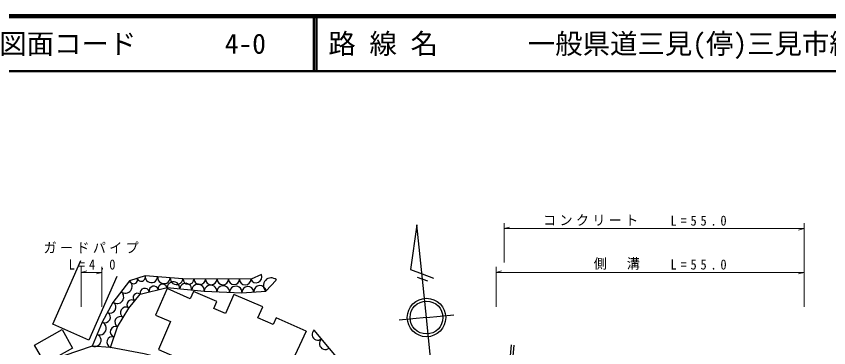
# Model space of a CAD drawing. Units: millimetres, scale not verified. Extents: x 40000 to 680000, y 20000 to 380000.
# Drawn here: x 123486 to 271615, y 319578 to 380000 of the extents above; entities that cross this region are included whole.
import ezdxf
from ezdxf.enums import TextEntityAlignment as Align

# ---------------------------------------------------------------- set-up
doc = ezdxf.new("R2010")
doc.units = ezdxf.units.MM
doc.header["$LTSCALE"] = 1000
for name, color, linetype, lineweight in [('M-BGD', 7, 'Continuous', 25), ('M-BMK-SRVR', 3, 'Continuous', 25), ('M-STR-HTXT', 7, 'Continuous', 13), ('M-TTL', 2, 'Continuous', 140), ('M-TTL-LINE', 7, 'Continuous', 50)]:
    doc.layers.add(name, color=color, linetype=linetype, lineweight=lineweight)
doc.layers.add('M-TTL-TXT', color=7, linetype='Continuous')
doc.styles.add('ＭＳ ゴシック', font='')
doc.styles.get('ＭＳ ゴシック').set_extended_font_data('MS Gothic')

msp = doc.modelspace()

# ---------------------------------------------------------------- linework, layer by layer
at = {"layer": 'M-BGD'}
for p, q in [((130152, 323888), (135277, 335492)), ((146997, 332674), (144134, 331770)), ((153854, 332147), (146997, 332674)), ((166288, 332071), (153854, 332147)), ((168172, 332900), (166288, 332071)), ((169001, 329886), (170885, 331920)), ((144134, 331770), (141119, 327851)), ((146093, 329358), (150991, 330564)), ((150975, 330349), (148883, 325525)), ((150991, 330564), (157773, 329886)), ((143983, 326796), (146093, 329358)), ((157773, 329886), (164630, 329584)), ((164630, 329584), (169001, 329886)), ((141119, 327851), (139160, 324234)), ((141948, 323405), (143983, 326796)), ((176357, 322625), (170852, 325012)), ((139160, 324234), (137352, 319864)), ((140667, 319638), (141948, 323405)), ((186018, 313006), (177804, 322803)), ((211427, 295463), (213783, 320079)), ((211925, 295415), (214280, 320032))]:
    msp.add_line(p, q, dxfattribs=at)
for points in [[(141842, 332593), (136717, 320989), (130152, 323888)], [(170852, 325012), (170334, 323819), (167549, 325026), (168419, 327033), (163175, 329307), (161653, 325800), (159535, 326718), (160082, 327978), (155780, 329844), (155204, 328515), (150975, 330349)], [(148883, 325525), (151607, 324343), (149392, 319235), (156218, 316275), (156880, 317803)], [(176357, 322625), (171833, 312950), (169248, 314071)], [(208699, 306451), (206940, 295167), (193272, 296642), (169360, 309650), (164710, 312089), (153047, 316892), (146802, 318492), (140667, 319638), (137352, 319864), (132166, 318111), (129193, 316053), (126602, 313842), (123095, 313995)]]:
    msp.add_lwpolyline(points, dxfattribs=at)
msp.add_lwpolyline([(133745, 319530), (128739, 316703), (126839, 320067), (131846, 322894)], close=True, dxfattribs=at)
for centre, radius, start, end in [((144852, 331996), 750, 197.52557, 17.52557), ((146282, 332448), 750, 197.52557, 17.52557), ((148121, 332588), 1150, 175.60129, 355.60129), ((150415, 332411), 1150, 175.60129, 355.60129), ((152708, 332235), 1150, 175.60129, 355.60129), ((154888, 332140), 1000, 179.65276, 359.65276), ((156938, 332128), 1050, 179.65276, 359.65276), ((159038, 332115), 1050, 179.65276, 359.65276), ((161138, 332102), 1050, 179.65276, 359.65276), ((163188, 332090), 1000, 179.65276, 359.65276), ((165238, 332078), 1050, 179.65276, 359.65276), ((167211, 332477), 1050, 203.74949, 23.74949), ((169952, 330913), 1400, 47.2026, 227.2026), ((143372, 330779), 1250, 232.43141, 52.43141), ((146918, 329562), 850, 13.82865, 193.82865), ((148569, 329968), 850, 13.82865, 193.82865), ((150171, 330362), 800, 13.82865, 193.82865), ((152135, 330450), 1150, 354.28941, 174.28941), ((154374, 330226), 1100, 354.28941, 174.28941), ((156613, 330002), 1150, 354.28941, 174.28941), ((158922, 329835), 1150, 357.48312, 177.48312), ((161219, 329734), 1150, 357.48312, 177.48312), ((163517, 329633), 1150, 357.48312, 177.48312), ((165727, 329660), 1100, 3.94519, 183.94519), ((167922, 329812), 1100, 3.94519, 183.94519), ((141878, 328837), 1200, 232.43141, 52.43141), ((145572, 328726), 800, 50.52754, 230.52754), ((140619, 326928), 1050, 241.55707, 61.55707), ((144523, 327452), 850, 50.52754, 230.52754), ((139643, 325126), 1000, 241.55707, 61.55707), ((143492, 325978), 1000, 59.03624, 239.03624), ((142463, 324263), 1000, 59.03624, 239.03624), ((138701, 323125), 1200, 247.52057, 67.52057), ((141633, 322478), 1000, 71.22197, 251.22197), ((137803, 320954), 1150, 247.52057, 67.52057), ((140989, 320584), 1000, 71.22197, 251.22197), ((178468, 322010), 1050, 129.97854, 309.97854), ((179850, 320363), 1100, 129.97854, 309.97854)]:
    msp.add_arc(centre, radius, start, end, dxfattribs=at)
at = {"layer": 'M-BMK-SRVR'}
for p, q in [((198277, 325087), (196542, 341998)), ((198498, 331697), (196627, 332404)), ((198277, 325087), (193303, 324577)), ((198277, 325087), (203251, 325598)), ((199094, 317129), (198277, 325087))]:
    msp.add_line(p, q, dxfattribs=at)
msp.add_lwpolyline([(196542, 341998), (195369, 333836), (197461, 333045), (199552, 332255)], dxfattribs=at)
for radius in [3500, 3000]:
    msp.add_circle((198277, 325087), radius, dxfattribs=at)
at = {"layer": 'M-STR-HTXT'}
for p, q in [((212421, 335128), (212421, 342307)), ((267119, 342307), (267119, 327051)), ((212421, 341307), (213421, 341587)), ((212421, 341307), (267119, 341307)), ((267119, 341307), (266119, 341027)), ((135329, 327051), (135329, 334307)), ((135329, 333307), (136329, 333587)), ((135329, 333307), (139110, 333307)), ((139110, 333307), (138110, 333027)), ((139110, 334307), (139110, 327051)), ((210955, 327051), (210955, 334307)), ((210955, 333307), (211955, 333587)), ((210955, 333307), (267119, 333307)), ((267119, 333307), (266119, 333027)), ((267119, 334307), (267119, 327051))]:
    msp.add_line(p, q, dxfattribs=at)
at = {"layer": 'M-TTL'}
msp.add_line((680000, 380000), (40000, 380000), dxfattribs=at)
at = {"layer": 'M-TTL-LINE'}
for p, q in [((177750, 380000), (177750, 370000)), ((178250, 380000), (178250, 370000)), ((40000, 370000), (680000, 370000))]:
    msp.add_line(p, q, dxfattribs=at)

# ---------------------------------------------------------------- texts
at = {"layer": 'M-STR-HTXT', "char_height": 1833, "attachment_point": 7, "style": 'ＭＳ ゴシック'}
for s, insert in [('\\T1.26;\\W0.95;コンクリート', (219537, 341807)), ('\\T1.62;\\W0.9;L=55.0', (242777, 341807)), ('\\T1.26;\\W0.95;ガードパイプ', (128469, 336780)), ('\\T1.65;\\W0.9;L=4.0', (133042, 333807)), ('\\T1.27;\\W0.95;側\u3000溝', (228770, 333807)), ('\\T1.62;\\W0.9;L=55.0', (242777, 333807))]:
    msp.add_mtext(s, dxfattribs=dict(at, insert=insert))
at = {"layer": 'M-TTL-TXT', "style": 'ＭＳ ゴシック'}
for s, p in [('図面コード', (120380, 375000)), ('4-0', (161521, 375000)), ('路 線 名', (180380, 375000)), ('一般県道三見(停)三見市線', (216734, 375000))]:
    msp.add_text(s, height=3666, dxfattribs=at).set_placement(p, align=Align.MIDDLE_LEFT)

doc.saveas('drawing.dxf')
